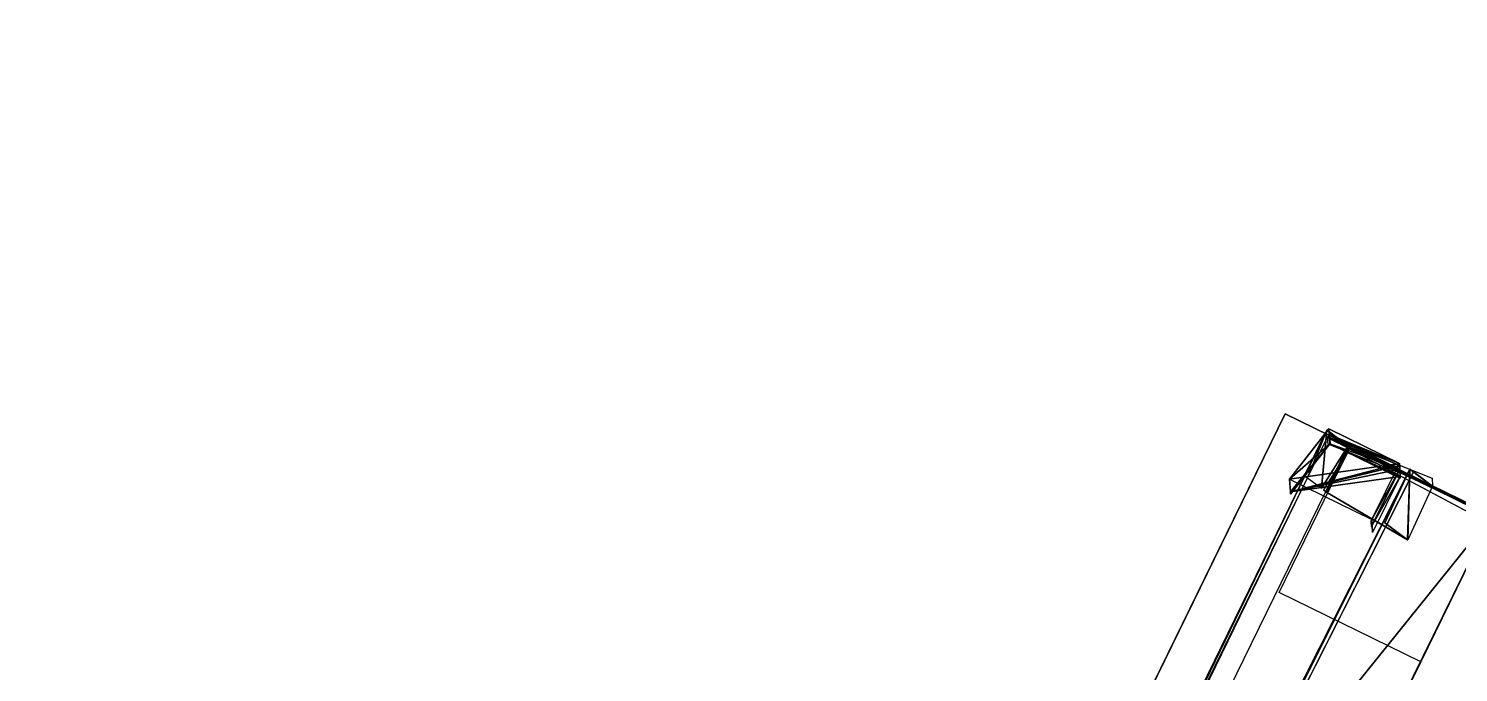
# Model space of a CAD drawing. Extents: x -273 to 66, y -64 to 315.
# Drawn here: x -26.265 to -21.465, y 5.134 to 7.295 of the extents above; entities that cross this region are included whole.
import ezdxf

# ---------------------------------------------------------------- set-up
doc = ezdxf.new("R2010")
doc.units = 0
doc.header["$MEASUREMENT"] = 0
doc.layers.get('0').update_dxf_attribs({"color": 13, "linetype": 'CONTINUOUS'})

# ---------------------------------------------------------------- blocks, each defined once
blk = doc.blocks.new('HOUSE')
at = {"color": 0}
for p, q in [((-204.078, 624.039, -72.209), (-220.145, 624.008, -72.627)), ((-208.708, 624.008, -72.627), (-220.145, 624.008, -72.627)), ((-220.145, 624.008, -72.627), (-220.014, 553.22, -72.401)), ((-216.785, 623.833, -112.415), (-216.773, 623.834, -112.136)), ((-216.782, 620.309, -112.404), (-216.785, 623.833, -112.415)), ((-216.773, 623.834, -112.136), (-216.772, 623.834, -112.122)), ((-216.772, 623.834, -112.122), (-215.226, 623.894, -75.846)), ((-216.532, 623.418, -116.708), (-208.708, 624.008, -116.708)), ((-208.708, 624.008, -72.627), (-216.532, 623.418, -72.627)), ((-208.213, 623.491, -116.708), (-216.532, 623.418, -116.708)), ((-216.532, 623.418, -108.251), (-208.213, 623.491, -108.251)), ((-216.532, 557.936, -112.415), (-216.532, 623.418, -112.415)), ((-216.532, 623.418, -112.415), (-193.95, 622.685, -112.415)), ((-216.532, 623.418, -112.415), (-216.532, 623.418, -116.708)), ((-216.532, 623.418, -108.251), (-216.532, 623.418, -112.415)), ((-216.532, 623.418, -112.415), (-216.532, 623.418, -116.708)), ((-216.532, 623.418, -72.627), (-216.532, 623.418, -108.251)), ((-216.532, 623.418, -108.251), (-216.532, 623.418, -112.415)), ((-216.19, 623.083, -161.931), (-216.19, 623.13, -111.698)), ((-215.226, 623.773, -75.846), (-215.528, 620.358, -83.002)), ((-215.215, 623.895, -75.591), (-215.226, 623.894, -75.846)), ((-215.215, 623.895, -75.591), (-215.226, 623.773, -75.846)), ((-215.226, 623.894, -75.846), (-215.226, 623.773, -75.846)), ((-215.226, 623.894, -75.846), (-215.226, 623.773, -75.846)), ((-215.226, 623.773, -75.846), (-215.098, 555.105, -75.626)), ((-215.18, 623.896, -74.774), (-215.215, 623.895, -75.591)), ((-215.077, 623.9, -72.353), (-215.18, 623.896, -74.774)), ((-215.18, 623.896, -74.774), (-215.179, 622.669, -74.77)), ((-215.077, 623.822, -72.353), (-215.179, 622.669, -74.77)), ((-215.077, 623.822, -72.353), (-215.179, 622.669, -74.77)), ((-215.077, 623.9, -72.353), (-215.077, 623.822, -72.353)), ((-215.07, 623.9, -72.189), (-215.077, 623.9, -72.353)), ((-215.077, 623.9, -72.353), (-215.077, 623.822, -72.353)), ((-215.07, 623.9, -72.189), (-215.077, 623.822, -72.353)), ((-215.077, 623.822, -72.353), (-215.074, 620.376, -72.342)), ((-215.049, 612.673, -72.153), (-215.07, 623.9, -72.189)), ((-210.404, 623.942, -112.406), (-211.219, 554.745, -112.144)), ((-210.957, 554.755, -106.016), (-210.143, 623.952, -106.278)), ((-210.143, 623.952, -106.278), (-210.404, 623.942, -112.406)), ((-210.143, 623.952, -106.278), (-210.404, 623.942, -112.406)), ((-210.404, 623.942, -112.41), (-210.322, 619.829, -112.4)), ((-210.404, 623.942, -112.406), (-210.404, 623.942, -112.41)), ((-209.949, 623.96, -101.741), (-210.143, 623.952, -106.278)), ((-208.708, 624.008, -72.627), (-209.949, 623.96, -101.741)), ((-208.708, 624.008, -72.627), (-208.611, 619.896, -72.269)), ((-208.708, 624.008, -116.708), (-208.708, 624.008, -72.627)), ((-191.844, 623.491, -108.375), (-208.213, 623.491, -108.375)), ((-208.213, 623.491, -116.708), (-89.942, 623.491, -116.708)), ((-208.213, 623.491, -108.375), (-208.213, 623.491, -116.708)), ((-208.213, 623.491, -108.251), (-208.213, 623.491, -108.375)), ((-208.213, 623.491, -108.375), (-208.213, 623.491, -116.708)), ((-204.057, 612.693, -72.173), (-204.078, 624.039, -72.209)), ((-216.19, 623.083, -111.721), (-217.105, 618.734, -111.721)), ((-217.105, 618.734, -194.238), (-216.19, 623.083, -194.238)), ((-210.73, 623.083, -121.658), (-217.105, 618.734, -121.658)), ((-217.105, 618.734, -194.238), (-210.73, 623.083, -194.238)), ((-216.19, 623.083, -161.931), (-216.19, 623.083, -111.721)), ((-216.19, 623.083, -193.997), (-216.19, 623.083, -161.931)), ((-216.19, 623.083, -194.238), (-216.19, 623.083, -193.997)), ((-216.19, 623.083, -193.997), (-210.73, 623.083, -193.905)), ((-216.19, 623.083, -193.997), (-216.19, 623.083, -161.931)), ((-216.19, 623.083, -161.931), (-210.73, 623.083, -162.297)), ((-210.73, 623.083, -111.721), (-216.19, 623.083, -111.721)), ((-210.73, 623.083, -161.931), (-216.19, 623.083, -161.931)), ((-216.19, 623.083, -161.931), (-216.19, 623.083, -111.721)), ((-210.73, 623.083, -161.931), (-216.19, 623.083, -161.931)), ((-216.19, 623.083, -161.931), (-210.73, 623.083, -162.297)), ((-215.179, 622.669, -74.77), (-215.383, 620.364, -79.601)), ((-215.179, 622.669, -74.77), (-215.177, 620.372, -74.762)), ((-210.73, 623.083, -181.968), (-210.73, 623.083, -162.297)), ((-210.73, 623.083, -121.658), (-210.73, 623.083, -111.721)), ((-210.73, 623.083, -161.931), (-210.73, 623.083, -121.658)), ((-210.73, 623.083, -162.297), (-210.73, 623.083, -161.931)), ((-210.73, 623.083, -161.931), (-210.73, 623.083, -121.658)), ((-210.73, 623.083, -194.238), (-210.73, 623.083, -193.905)), ((-210.73, 623.083, -181.968), (-210.73, 623.083, -162.297)), ((-210.73, 623.083, -162.297), (-210.73, 623.083, -161.931)), ((-210.73, 623.083, -162.297), (-210.73, 618.734, -161.941)), ((-210.73, 618.734, -162.297), (-210.73, 623.083, -162.297)), ((-210.73, 623.083, -161.931), (-210.73, 623.083, -121.658)), ((-210.73, 623.083, -162.297), (-210.73, 618.734, -161.941)), ((-210.73, 623.083, -162.297), (-210.73, 623.083, -161.931)), ((-210.73, 618.734, -162.297), (-210.73, 623.083, -162.297)), ((-210.73, 618.734, -193.994), (-210.73, 623.083, -193.905)), ((-210.73, 623.083, -181.968), (-210.73, 623.083, -162.297)), ((-216.771, 620.31, -112.133), (-216.782, 620.309, -112.404)), ((-216.77, 620.31, -112.124), (-216.771, 620.31, -112.133)), ((-216.77, 620.31, -112.12), (-216.561, 620.318, -107.216)), ((-216.77, 620.31, -112.12), (-216.561, 620.318, -107.216)), ((-216.616, 555.046, -111.212), (-216.77, 620.31, -112.12)), ((-216.77, 620.31, -112.124), (-216.77, 620.31, -112.12)), ((-216.561, 620.318, -107.216), (-215.528, 620.358, -83.002)), ((-216.407, 555.054, -106.308), (-216.561, 620.318, -107.216)), ((-215.383, 620.364, -79.601), (-215.177, 620.372, -74.762)), ((-215.074, 620.376, -72.342), (-208.625, 619.895, -72.617)), ((-208.611, 619.896, -72.269), (-215.074, 620.376, -72.342)), ((-210.322, 619.829, -112.4), (-208.625, 619.895, -72.617)), ((-208.625, 619.895, -72.617), (-208.611, 619.896, -72.269)), ((-208.625, 619.895, -72.617), (-208.611, 619.896, -72.269)), ((-217.105, 618.734, -194.238), (-210.73, 618.734, -194.238)), ((-217.105, 618.734, -123.147), (-217.105, 618.734, -194.238)), ((-217.105, 618.734, -121.658), (-217.105, 618.734, -123.147)), ((-217.105, 618.734, -111.721), (-217.105, 618.734, -121.658)), ((-217.105, 618.734, -121.658), (-217.105, 618.734, -123.147)), ((-217.105, 618.734, -123.147), (-217.105, 618.734, -194.238)), ((-210.73, 618.734, -194.238), (-210.73, 618.734, -193.994)), ((-210.73, 618.609, -193.997), (-210.73, 618.734, -193.994)), ((-210.73, 618.734, -162.297), (-210.73, 618.734, -161.941)), ((-210.73, 618.734, -161.941), (-210.73, 618.609, -161.931)), ((-210.73, 618.734, -162.297), (-210.73, 618.734, -161.941)), ((-210.73, 618.734, -161.941), (-210.73, 618.734, -121.658)), ((-210.73, 618.609, -161.931), (-210.73, 618.609, -193.997)), ((-204.057, 612.693, -72.173), (-215.049, 612.673, -72.153)), ((-204.11, 566.53, -72.028), (-204.057, 612.693, -72.173))]:
    blk.add_line(p, q, dxfattribs=at)
at = {"color": 17}
for p, q in [((-215.077, 623.9, -72.353), (-208.708, 624.008, -72.627)), ((-210.73, 623.083, -193.905), (-210.73, 623.083, -181.968)), ((-210.73, 623.083, -193.905), (-210.73, 623.083, -181.968)), ((-210.73, 623.083, -121.658), (-210.73, 618.734, -121.658)), ((-210.73, 623.083, -193.905), (-210.73, 623.083, -181.968)), ((-215.177, 620.372, -74.762), (-215.074, 620.376, -72.342)), ((-210.73, 618.734, -193.994), (-210.73, 618.734, -162.297)), ((-210.73, 618.734, -193.994), (-210.73, 618.734, -162.297))]:
    blk.add_line(p, q, dxfattribs=at)
at = {"color": 0}
mesh = blk.add_polyface(dxfattribs=at)
corners = [(-173.442, 622.685, -112.415), (-174.398, 578.486, -112.415), (-193.95, 622.685, -112.415), (-174.112, 580.831, -112.415), (-169.73, 580.831, -112.415), (-89.942, 622.685, -112.415), (-151.714, 580.831, -112.415), (-111.089, 580.831, -112.415), (-92.942, 580.831, -112.415), (-89.942, 619.79, -112.415), (-89.942, 580.831, -112.415), (-216.532, 557.936, -112.415), (-216.532, 623.418, -112.415), (-209.094, 502.773, -112.415), (-174.398, 502.773, -112.415), (-493.671, 502.773, -112.415), (-493.671, 561.211, -112.415), (-490.671, 502.773, -112.415)]
mesh.append_faces([[corners[k] for k in face] for face in [(8, 9, 10), (2, 11, 12), (11, 15, 16)]], dxfattribs={"vtx0": -1, "color": 0})
mesh.append_faces([[corners[k] for k in face] for face in [(0, 1, 2), (1, 0, 3), (3, 0, 4), (4, 5, 6), (6, 5, 7), (7, 5, 8), (13, 2, 14), (14, 2, 1), (15, 11, 17), (17, 11, 13)]], dxfattribs={"vtx0": -1, "vtx1": -1, "color": 0})
mesh.append_faces([[corners[k] for k in face] for face in [(11, 2, 13)]], dxfattribs={"vtx0": -1, "vtx1": -1, "vtx2": -1, "color": 0})
mesh.append_faces([[corners[k] for k in face] for face in [(4, 0, 5), (8, 5, 9)]], dxfattribs={"vtx0": -1, "vtx2": -1, "color": 0})
mesh = blk.add_polyface(dxfattribs=at)
corners = [(-204.078, 624.039, -72.209), (-220.014, 553.22, -72.401), (-220.145, 624.008, -72.627), (-204.11, 566.53, -72.028), (-204.057, 612.693, -72.173), (-203.947, 553.251, -71.982), (-202.783, 549.67, -71.941)]
mesh.append_faces([[corners[k] for k in face] for face in [(0, 1, 2), (3, 0, 4), (5, 3, 6)]], dxfattribs={"vtx0": -1, "color": 0})
mesh.append_faces([[corners[k] for k in face] for face in [(1, 0, 3)]], dxfattribs={"vtx0": -1, "vtx1": -1, "vtx2": -1, "color": 0})
mesh.append_faces([[corners[k] for k in face] for face in [(3, 5, 1)]], dxfattribs={"vtx0": -1, "vtx2": -1, "color": 0})
at = {"color": 17}
mesh = blk.add_polyface(dxfattribs=at)
corners = [(-216.771, 620.31, -112.133), (-216.785, 623.833, -112.415), (-216.782, 620.309, -112.404), (-216.77, 620.31, -112.124), (-216.77, 620.31, -112.12), (-216.561, 620.318, -107.216), (-215.528, 620.358, -83.002), (-215.226, 623.773, -75.846), (-215.226, 623.894, -75.846), (-216.773, 623.834, -112.136), (-216.772, 623.834, -112.122)]
mesh.append_faces([[corners[k] for k in face] for face in [(0, 1, 2), (9, 8, 10)]], dxfattribs={"vtx0": -1, "color": 17})
mesh.append_faces([[corners[k] for k in face] for face in [(1, 8, 9)]], dxfattribs={"vtx0": -1, "vtx1": -1, "color": 17})
mesh.append_faces([[corners[k] for k in face] for face in [(1, 0, 3), (1, 3, 4), (1, 4, 5), (1, 5, 6), (1, 6, 7), (1, 7, 8)]], dxfattribs={"vtx0": -1, "vtx2": -1, "color": 17})
at = {"color": 0}
mesh = blk.add_polyface(dxfattribs=at)
corners = [(-208.708, 624.008, -72.627), (-216.532, 623.418, -116.708), (-208.708, 624.008, -116.708), (-216.532, 623.418, -112.415), (-216.532, 623.418, -108.251), (-216.532, 623.418, -72.627)]
mesh.append_faces([[corners[k] for k in face] for face in [(0, 1, 2), (4, 0, 5)]], dxfattribs={"vtx0": -1, "color": 0})
mesh.append_faces([[corners[k] for k in face] for face in [(1, 0, 3), (3, 0, 4)]], dxfattribs={"vtx0": -1, "vtx1": -1, "color": 0})
mesh = blk.add_polyface(dxfattribs=at)
corners = [(-216.532, 623.418, -116.708), (-208.213, 623.491, -108.375), (-208.213, 623.491, -116.708), (-216.532, 623.418, -112.415), (-216.532, 623.418, -108.251), (-208.213, 623.491, -108.251)]
mesh.append_faces([[corners[k] for k in face] for face in [(0, 1, 2), (1, 4, 5)]], dxfattribs={"vtx0": -1, "color": 0})
mesh.append_faces([[corners[k] for k in face] for face in [(1, 0, 3), (1, 3, 4)]], dxfattribs={"vtx0": -1, "vtx2": -1, "color": 0})
mesh = blk.add_polyface(dxfattribs=at)
corners = [(-215.215, 623.895, -75.591), (-215.226, 623.894, -75.846), (-215.226, 623.773, -75.846)]
mesh.append_faces([[corners[k] for k in face] for face in [(0, 1, 2)]], dxfattribs={"color": 0})
mesh = blk.add_polyface(dxfattribs=at)
corners = [(-215.077, 623.822, -72.353), (-215.18, 623.896, -74.774), (-215.179, 622.669, -74.77), (-215.077, 623.9, -72.353)]
mesh.append_faces([[corners[k] for k in face] for face in [(0, 1, 2), (1, 0, 3)]], dxfattribs={"vtx0": -1, "color": 0})
mesh = blk.add_polyface(dxfattribs=at)
corners = [(-215.074, 620.376, -72.342), (-215.179, 622.669, -74.77), (-215.177, 620.372, -74.762), (-215.077, 623.822, -72.353)]
mesh.append_faces([[corners[k] for k in face] for face in [(0, 1, 2), (1, 0, 3)]], dxfattribs={"vtx0": -1, "color": 0})
mesh = blk.add_polyface(dxfattribs=at)
corners = [(-215.07, 623.9, -72.189), (-215.077, 623.9, -72.353), (-215.077, 623.822, -72.353)]
mesh.append_faces([[corners[k] for k in face] for face in [(0, 1, 2)]], dxfattribs={"color": 0})
at = {"color": 17}
mesh = blk.add_polyface(dxfattribs=at)
corners = [(-210.404, 623.942, -112.406), (-210.957, 554.755, -106.016), (-211.219, 554.745, -112.144), (-210.143, 623.952, -106.278)]
mesh.append_faces([[corners[k] for k in face] for face in [(0, 1, 2), (1, 0, 3)]], dxfattribs={"vtx0": -1, "color": 17})
mesh = blk.add_polyface(dxfattribs=at)
corners = [(-210.404, 623.942, -112.41), (-208.625, 619.895, -72.617), (-210.322, 619.829, -112.4), (-208.611, 619.896, -72.269), (-208.708, 624.008, -72.627), (-210.143, 623.952, -106.278), (-210.404, 623.942, -112.406), (-209.949, 623.96, -101.741)]
mesh.append_faces([[corners[k] for k in face] for face in [(0, 1, 2), (5, 0, 6), (4, 5, 7)]], dxfattribs={"vtx0": -1, "color": 17})
mesh.append_faces([[corners[k] for k in face] for face in [(1, 0, 3), (3, 0, 4)]], dxfattribs={"vtx0": -1, "vtx1": -1, "color": 17})
mesh.append_faces([[corners[k] for k in face] for face in [(4, 0, 5)]], dxfattribs={"vtx0": -1, "vtx1": -1, "vtx2": -1, "color": 17})
mesh = blk.add_polyface(dxfattribs=at)
corners = [(-208.213, 623.491, -116.708), (-89.942, 623.491, -116.422), (-89.942, 623.491, -116.708), (-97.006, 623.491, -116.398), (-181.533, 623.491, -116.112), (-191.844, 623.491, -116.077), (-208.213, 623.491, -108.375), (-173.455, 623.491, -116.139), (-191.844, 623.491, -108.375)]
mesh.append_faces([[corners[k] for k in face] for face in [(0, 1, 2), (3, 4, 7), (5, 6, 8)]], dxfattribs={"vtx0": -1, "color": 17})
mesh.append_faces([[corners[k] for k in face] for face in [(1, 0, 3), (4, 0, 5)]], dxfattribs={"vtx0": -1, "vtx1": -1, "color": 17})
mesh.append_faces([[corners[k] for k in face] for face in [(3, 0, 4)]], dxfattribs={"vtx0": -1, "vtx1": -1, "vtx2": -1, "color": 17})
mesh.append_faces([[corners[k] for k in face] for face in [(5, 0, 6)]], dxfattribs={"vtx0": -1, "vtx2": -1, "color": 17})
mesh = blk.add_polyface(dxfattribs=at)
corners = [(-216.19, 623.083, -111.721), (-217.105, 618.734, -121.658), (-217.105, 618.734, -111.721), (-217.105, 618.734, -123.147), (-217.105, 618.734, -194.238), (-216.19, 623.083, -194.238), (-216.19, 623.083, -161.931), (-216.19, 623.083, -193.997)]
mesh.append_faces([[corners[k] for k in face] for face in [(0, 1, 2), (5, 6, 7)]], dxfattribs={"vtx0": -1, "color": 17})
mesh.append_faces([[corners[k] for k in face] for face in [(1, 0, 3), (3, 0, 4), (4, 0, 5)]], dxfattribs={"vtx0": -1, "vtx1": -1, "color": 17})
mesh.append_faces([[corners[k] for k in face] for face in [(5, 0, 6)]], dxfattribs={"vtx0": -1, "vtx2": -1, "color": 17})
at = {"color": 0}
mesh = blk.add_polyface(dxfattribs=at)
corners = [(-210.73, 623.083, -193.905), (-217.105, 618.734, -194.238), (-210.73, 623.083, -194.238), (-217.105, 618.734, -123.147), (-210.73, 623.083, -181.968), (-210.73, 623.083, -162.297), (-210.73, 623.083, -161.931), (-210.73, 623.083, -121.658), (-217.105, 618.734, -121.658)]
mesh.append_faces([[corners[k] for k in face] for face in [(0, 1, 2), (3, 7, 8)]], dxfattribs={"vtx0": -1, "color": 0})
mesh.append_faces([[corners[k] for k in face] for face in [(1, 0, 3)]], dxfattribs={"vtx0": -1, "vtx1": -1, "color": 0})
mesh.append_faces([[corners[k] for k in face] for face in [(3, 0, 4), (3, 4, 5), (3, 5, 6), (3, 6, 7)]], dxfattribs={"vtx0": -1, "vtx2": -1, "color": 0})
at = {"color": 17}
mesh = blk.add_polyface(dxfattribs=at)
corners = [(-216.19, 623.083, -161.931), (-210.73, 623.083, -193.905), (-216.19, 623.083, -193.997), (-210.73, 623.083, -181.968), (-210.73, 623.083, -162.297)]
mesh.append_faces([[corners[k] for k in face] for face in [(0, 1, 2), (3, 0, 4)]], dxfattribs={"vtx0": -1, "color": 17})
mesh.append_faces([[corners[k] for k in face] for face in [(1, 0, 3)]], dxfattribs={"vtx0": -1, "vtx1": -1, "color": 17})
mesh = blk.add_polyface(dxfattribs=at)
corners = [(-216.19, 623.083, -111.721), (-210.73, 623.083, -161.931), (-216.19, 623.083, -161.931), (-210.73, 623.083, -121.658), (-210.73, 623.083, -111.721)]
mesh.append_faces([[corners[k] for k in face] for face in [(0, 1, 2), (3, 0, 4)]], dxfattribs={"vtx0": -1, "color": 17})
mesh.append_faces([[corners[k] for k in face] for face in [(1, 0, 3)]], dxfattribs={"vtx0": -1, "vtx1": -1, "color": 17})
at = {"color": 0}
mesh = blk.add_polyface(dxfattribs=at)
corners = [(-210.73, 623.083, -161.931), (-210.73, 623.083, -162.297), (-216.19, 623.083, -161.931)]
mesh.append_faces([[corners[k] for k in face] for face in [(0, 1, 2)]], dxfattribs={"color": 0})
mesh = blk.add_polyface(dxfattribs=at)
corners = [(-210.73, 623.083, -162.297), (-210.73, 618.734, -161.941), (-210.73, 618.734, -162.297)]
mesh.append_faces([[corners[k] for k in face] for face in [(0, 1, 2)]], dxfattribs={"color": 0})
at = {"color": 17}
mesh = blk.add_polyface(dxfattribs=at)
corners = [(-210.73, 618.734, -161.941), (-210.73, 623.083, -121.658), (-210.73, 618.734, -121.658), (-210.73, 623.083, -162.297), (-210.73, 623.083, -161.931)]
mesh.append_faces([[corners[k] for k in face] for face in [(0, 1, 2), (1, 3, 4)]], dxfattribs={"vtx0": -1, "color": 17})
mesh.append_faces([[corners[k] for k in face] for face in [(1, 0, 3)]], dxfattribs={"vtx0": -1, "vtx2": -1, "color": 17})
mesh = blk.add_polyface(dxfattribs=at)
corners = [(-210.73, 618.734, -193.994), (-210.73, 623.083, -162.297), (-210.73, 618.734, -162.297), (-210.73, 623.083, -193.905), (-210.73, 623.083, -181.968)]
mesh.append_faces([[corners[k] for k in face] for face in [(0, 1, 2), (1, 3, 4)]], dxfattribs={"vtx0": -1, "color": 17})
mesh.append_faces([[corners[k] for k in face] for face in [(1, 0, 3)]], dxfattribs={"vtx0": -1, "vtx2": -1, "color": 17})
mesh = blk.add_polyface(dxfattribs=at)
corners = [(-216.592, 555.047, -110.659), (-216.77, 620.31, -112.12), (-216.616, 555.046, -111.212), (-216.43, 555.053, -106.862), (-216.407, 555.054, -106.308), (-216.561, 620.318, -107.216)]
mesh.append_faces([[corners[k] for k in face] for face in [(0, 1, 2), (1, 4, 5)]], dxfattribs={"vtx0": -1, "color": 17})
mesh.append_faces([[corners[k] for k in face] for face in [(1, 0, 3), (1, 3, 4)]], dxfattribs={"vtx0": -1, "vtx2": -1, "color": 17})
at = {"color": 0}
mesh = blk.add_polyface(dxfattribs=at)
corners = [(-208.611, 619.896, -72.269), (-215.074, 620.376, -72.342), (-208.625, 619.895, -72.617)]
mesh.append_faces([[corners[k] for k in face] for face in [(0, 1, 2)]], dxfattribs={"color": 0})
mesh = blk.add_polyface(dxfattribs=at)
corners = [(-210.73, 618.734, -193.994), (-210.73, 618.609, -161.931), (-210.73, 618.609, -193.997), (-210.73, 618.734, -162.297), (-210.73, 618.734, -161.941)]
mesh.append_faces([[corners[k] for k in face] for face in [(0, 1, 2)]], dxfattribs={"vtx0": -1, "color": 0})
mesh.append_faces([[corners[k] for k in face] for face in [(1, 0, 3)]], dxfattribs={"vtx0": -1, "vtx2": -1, "color": 0})
mesh.append_faces([[corners[k] for k in face] for face in [(4, 1, 3)]], dxfattribs={"vtx1": -1, "color": 0})
mesh = blk.add_polyface(dxfattribs=at)
corners = [(-172.73, 580.831, -8.113), (-172.73, 578.486, -8.113), (-181.149, 580.831, -8.113), (-493.671, 511.589, -8.113), (-490.671, 502.773, -8.113), (-493.671, 502.773, -8.113), (-181.149, 511.589, -8.113), (-172.73, 502.773, -8.113)]
mesh.append_faces([[corners[k] for k in face] for face in [(3, 4, 5)]], dxfattribs={"vtx0": -1, "color": 0})
mesh.append_faces([[corners[k] for k in face] for face in [(4, 6, 7), (7, 2, 1)]], dxfattribs={"vtx0": -1, "vtx1": -1, "color": 0})
mesh.append_faces([[corners[k] for k in face] for face in [(4, 3, 6), (7, 6, 2)]], dxfattribs={"vtx0": -1, "vtx2": -1, "color": 0})
mesh.append_faces([[corners[k] for k in face] for face in [(0, 1, 2)]], dxfattribs={"vtx1": -1, "color": 0})
at = {"color": 17}
mesh = blk.add_polyface(dxfattribs=at)
corners = [(-492.543, 549.133, -72.056), (-484.994, 566.01, -72.14), (-493.87, 565.994, -72.143), (-202.783, 549.67, -71.941), (-204.11, 566.53, -72.028)]
mesh.append_faces([[corners[k] for k in face] for face in [(0, 1, 2), (1, 3, 4)]], dxfattribs={"vtx0": -1, "color": 17})
mesh.append_faces([[corners[k] for k in face] for face in [(1, 0, 3)]], dxfattribs={"vtx0": -1, "vtx2": -1, "color": 17})
at = {"color": 253}
mesh = blk.add_polyface(dxfattribs=at)
corners = [(-505.397, 511.589, -0.399), (-493.671, 511.589, -8.113), (-505.397, 511.589, -8.113), (-181.149, 511.589, -8.113), (-181.149, 511.589, -0.399)]
mesh.append_faces([[corners[k] for k in face] for face in [(0, 1, 2), (3, 0, 4)]], dxfattribs={"vtx0": -1, "color": 253})
mesh.append_faces([[corners[k] for k in face] for face in [(1, 0, 3)]], dxfattribs={"vtx0": -1, "vtx1": -1, "color": 253})
at = {"color": 8}
mesh = blk.add_polyface(dxfattribs=at)
corners = [(-252.698, 388.344, 39.932), (-181.149, 511.589, -0.399), (-505.397, 511.589, -0.399), (-131.336, 455.84, 17.845), (17.295, 388.344, 39.932), (-81.524, 511.589, -0.399), (17.295, 511.589, -0.399)]
mesh.append_faces([[corners[k] for k in face] for face in [(0, 1, 2), (5, 4, 6)]], dxfattribs={"vtx0": -1, "color": 8})
mesh.append_faces([[corners[k] for k in face] for face in [(1, 0, 3), (3, 4, 5)]], dxfattribs={"vtx0": -1, "vtx1": -1, "color": 8})
mesh.append_faces([[corners[k] for k in face] for face in [(3, 0, 4)]], dxfattribs={"vtx0": -1, "vtx2": -1, "color": 8})
at = {"color": 47}
mesh = blk.add_polyface(dxfattribs=at)
corners = [(-493.671, 502.773, -136.673), (-395.736, 502.773, -121.248), (-209.094, 502.773, -136.673), (-493.671, 502.773, -112.415), (-381.236, 502.773, -121.248), (-395.736, 502.773, -112.979), (-381.236, 502.773, -112.979), (-209.094, 502.773, -112.415), (-490.671, 502.773, -112.415)]
mesh.append_faces([[corners[k] for k in face] for face in [(7, 3, 8)]], dxfattribs={"vtx0": -1, "color": 47})
mesh.append_faces([[corners[k] for k in face] for face in [(0, 1, 2), (1, 3, 5), (5, 3, 6)]], dxfattribs={"vtx0": -1, "vtx1": -1, "color": 47})
mesh.append_faces([[corners[k] for k in face] for face in [(7, 6, 3)]], dxfattribs={"vtx0": -1, "vtx1": -1, "vtx2": -1, "color": 47})
mesh.append_faces([[corners[k] for k in face] for face in [(1, 0, 3), (2, 1, 4), (4, 7, 2), (7, 4, 6)]], dxfattribs={"vtx0": -1, "vtx2": -1, "color": 47})
at = {"color": 43}
mesh = blk.add_polyface(dxfattribs=at)
corners = [(-246.25, 502.773, -72.916), (-309.281, 502.773, -69.416), (-246.25, 502.773, -23.111), (-461.706, 502.773, -69.416), (-413.531, 502.773, -69.416), (-357.456, 502.773, -69.416), (-309.281, 502.773, -19.611), (-183.141, 502.773, -23.111), (-490.671, 502.773, -112.415), (-209.094, 502.773, -112.415), (-490.671, 502.773, -8.113), (-174.398, 502.773, -112.415), (-461.706, 502.773, -19.611), (-413.531, 502.773, -19.611), (-357.456, 502.773, -19.611), (-183.141, 502.773, -72.916), (-172.73, 502.773, -8.113)]
mesh.append_faces([[corners[k] for k in face] for face in [(0, 1, 2), (1, 4, 5), (2, 6, 7), (8, 3, 9), (9, 3, 11), (3, 10, 12), (12, 10, 13), (14, 10, 6), (11, 15, 16), (15, 11, 0), (16, 6, 10), (13, 5, 4), (5, 13, 14)]], dxfattribs={"vtx0": -1, "vtx1": -1, "color": 43})
mesh.append_faces([[corners[k] for k in face] for face in [(1, 0, 3), (11, 3, 0), (13, 10, 14), (16, 7, 6)]], dxfattribs={"vtx0": -1, "vtx1": -1, "vtx2": -1, "color": 43})
mesh.append_faces([[corners[k] for k in face] for face in [(1, 3, 4), (2, 1, 6), (3, 8, 10), (16, 15, 7)]], dxfattribs={"vtx0": -1, "vtx2": -1, "color": 43})

msp = doc.modelspace()

# ---------------------------------------------------------------- block references
at = {"color": 0, "extrusion": (0.000762142, -0.012594, 0.99992), "xscale": 0.04822487279999959, "yscale": 0.04822487279999978, "zscale": 0.04822487279999997, "rotation": 333.8344898806029}
msp.add_blockref('HOUSE', (-25.7921, -25.6203, 8.858), dxfattribs=at)

# ---------------------------------------------------------------- meshes
at = {"color": 0}
mesh = msp.add_polyface(dxfattribs=at)
corners = [(-11.1723, 51.3911), (-15.2857, 5.3929), (-15.6208, 62.1668), (-12.5481, 10.5911), (-1.9859, 5.0285), (-5.9667, 40.96), (-0.0307, 30.9266), (6.6056, 21.342), (-17.7059, -21.119), (-19.2898, 73.2322), (-6.7596, -0.1829), (-27.4815, 315.3231), (-25.4301, 130.899), (-25.8572, 119.249), (-24.1735, 142.4889), (-22.0938, 153.9597), (-11.9732, 146.4238), (47.0091, 60.1141), (49.4159, 53.7966), (66.3884, 0.2595), (-11.7553, 75.0548), (-9.4323, 67.3785), (-6.6671, 59.8503), (-3.4689, 52.4955), (-2.869, 49.7266), (-1.9425, 47.0492), (-0.7025, 44.5018), (0.833, 42.1208), (2.6421, 39.9405), (4.6989, 37.9921), (6.9738, 36.3034), (9.4342, 34.8988), (12.0449, 33.7984), (14.7685, 33.0179), (17.5657, 32.5686), (20.3967, 32.4568), (-273.2204, 45.101), (3.0636, -64.3076), (-25.4525, 107.5982), (-24.2181, 96.0059), (-22.1604, 84.5311), (-8.557, -25.9606), (-3.8712, -18.3499), (1.1316, -21.4301), (13.8126, -0.8333), (17.1776, 14.297), (23.42, 26.3375), (-16.073, 122.743), (-16.4903, 106.7151), (-16.5148, 114.7351), (-15.9997, 98.7101), (-15.1666, 130.7117), (-15.0446, 90.7471), (-13.7984, 138.6142), (-13.6282, 82.8531)]
mesh.append_faces([[corners[k] for k in face] for face in [(4, 6, 7), (8, 1, 10), (34, 17, 35), (47, 48, 49)]], dxfattribs={"vtx0": -1, "color": 0})
mesh.append_faces([[corners[k] for k in face] for face in [(0, 1, 2), (1, 0, 3), (3, 0, 4), (2, 8, 9), (12, 11, 14), (14, 11, 15), (15, 11, 16), (17, 11, 18), (20, 17, 21), (21, 17, 22), (22, 17, 23), (23, 17, 24), (24, 17, 25), (25, 17, 26), (26, 17, 27), (27, 17, 28), (28, 17, 29), (29, 17, 30), (30, 17, 31), (31, 17, 32), (32, 17, 33), (33, 17, 34), (36, 8, 37), (38, 36, 13), (37, 44, 19), (48, 47, 50), (50, 51, 52), (52, 53, 54), (54, 16, 20)]], dxfattribs={"vtx0": -1, "vtx1": -1, "color": 0})
mesh.append_faces([[corners[k] for k in face] for face in [(8, 2, 1), (16, 11, 17), (16, 17, 20), (8, 36, 38)]], dxfattribs={"vtx0": -1, "vtx1": -1, "vtx2": -1, "color": 0})
mesh.append_faces([[corners[k] for k in face] for face in [(4, 0, 5), (4, 5, 6), (11, 12, 13), (18, 11, 19), (13, 36, 11), (8, 38, 39), (8, 39, 40), (8, 40, 9), (37, 8, 41), (37, 41, 42), (37, 42, 43), (37, 43, 44), (19, 44, 45), (19, 45, 46), (19, 46, 18), (50, 47, 51), (52, 51, 53), (54, 53, 16)]], dxfattribs={"vtx0": -1, "vtx2": -1, "color": 0})
mesh = msp.add_polyface(dxfattribs=at)
corners = [(-25.4301, 130.899), (-25.4525, 107.5982), (-25.8572, 119.249), (-24.2181, 96.0059), (-24.1735, 142.4889), (-22.1604, 84.5311), (-22.0938, 153.9597), (-19.2898, 73.2322), (-16.073, 122.743), (-15.1666, 130.7117), (-13.7984, 138.6142), (-11.9732, 146.4238), (-16.5148, 114.7351), (-16.4903, 106.7151), (-15.6208, 62.1668), (-15.9997, 98.7101), (-15.0446, 90.7471), (-11.1723, 51.3911), (-13.6282, 82.8531), (-11.7553, 75.0548), (-9.4323, 67.3785), (-5.9667, 40.96), (-6.6671, 59.8503), (-3.4689, 52.4955), (-0.0307, 30.9266), (-2.869, 49.7266), (-1.9425, 47.0492), (-0.7025, 44.5018), (0.833, 42.1208), (6.6056, 21.342), (2.6421, 39.9405), (4.6989, 37.9921), (6.9738, 36.3034), (-12.5481, 10.5911), (-6.7596, -0.1829), (-15.2857, 5.3929), (-1.9859, 5.0285), (-3.8712, -18.3499), (1.1316, -21.4301), (13.8126, -0.8333), (9.4342, 34.8988), (12.0449, 33.7984), (14.7685, 33.0179), (17.1776, 14.297), (17.5657, 32.5686), (23.42, 26.3375), (20.3967, 32.4568), (47.0091, 60.1141), (49.4159, 53.7966), (-8.557, -25.9606), (-17.7059, -21.119)]
mesh.append_faces([[corners[k] for k in face] for face in [(0, 1, 2), (10, 6, 11), (33, 34, 35), (45, 47, 48), (34, 49, 50)]], dxfattribs={"vtx0": -1, "color": 0})
mesh.append_faces([[corners[k] for k in face] for face in [(1, 0, 3), (3, 4, 5), (5, 6, 7), (8, 6, 9), (9, 6, 10), (7, 13, 14), (13, 7, 12), (14, 16, 17), (17, 20, 21), (21, 23, 24), (24, 28, 29), (37, 36, 38), (38, 29, 39), (39, 42, 43), (43, 44, 45), (49, 34, 37)]], dxfattribs={"vtx0": -1, "vtx1": -1, "color": 0})
mesh.append_faces([[corners[k] for k in face] for face in [(7, 6, 8), (34, 36, 37), (39, 29, 32)]], dxfattribs={"vtx0": -1, "vtx1": -1, "vtx2": -1, "color": 0})
mesh.append_faces([[corners[k] for k in face] for face in [(3, 0, 4), (5, 4, 6), (7, 8, 12), (14, 13, 15), (14, 15, 16), (17, 16, 18), (17, 18, 19), (17, 19, 20), (21, 20, 22), (21, 22, 23), (24, 23, 25), (24, 25, 26), (24, 26, 27), (24, 27, 28), (29, 28, 30), (29, 30, 31), (29, 31, 32), (34, 33, 36), (38, 36, 29), (39, 32, 40), (39, 40, 41), (39, 41, 42), (43, 42, 44), (45, 44, 46), (45, 46, 47)]], dxfattribs={"vtx0": -1, "vtx2": -1, "color": 0})

doc.saveas('drawing.dxf')
